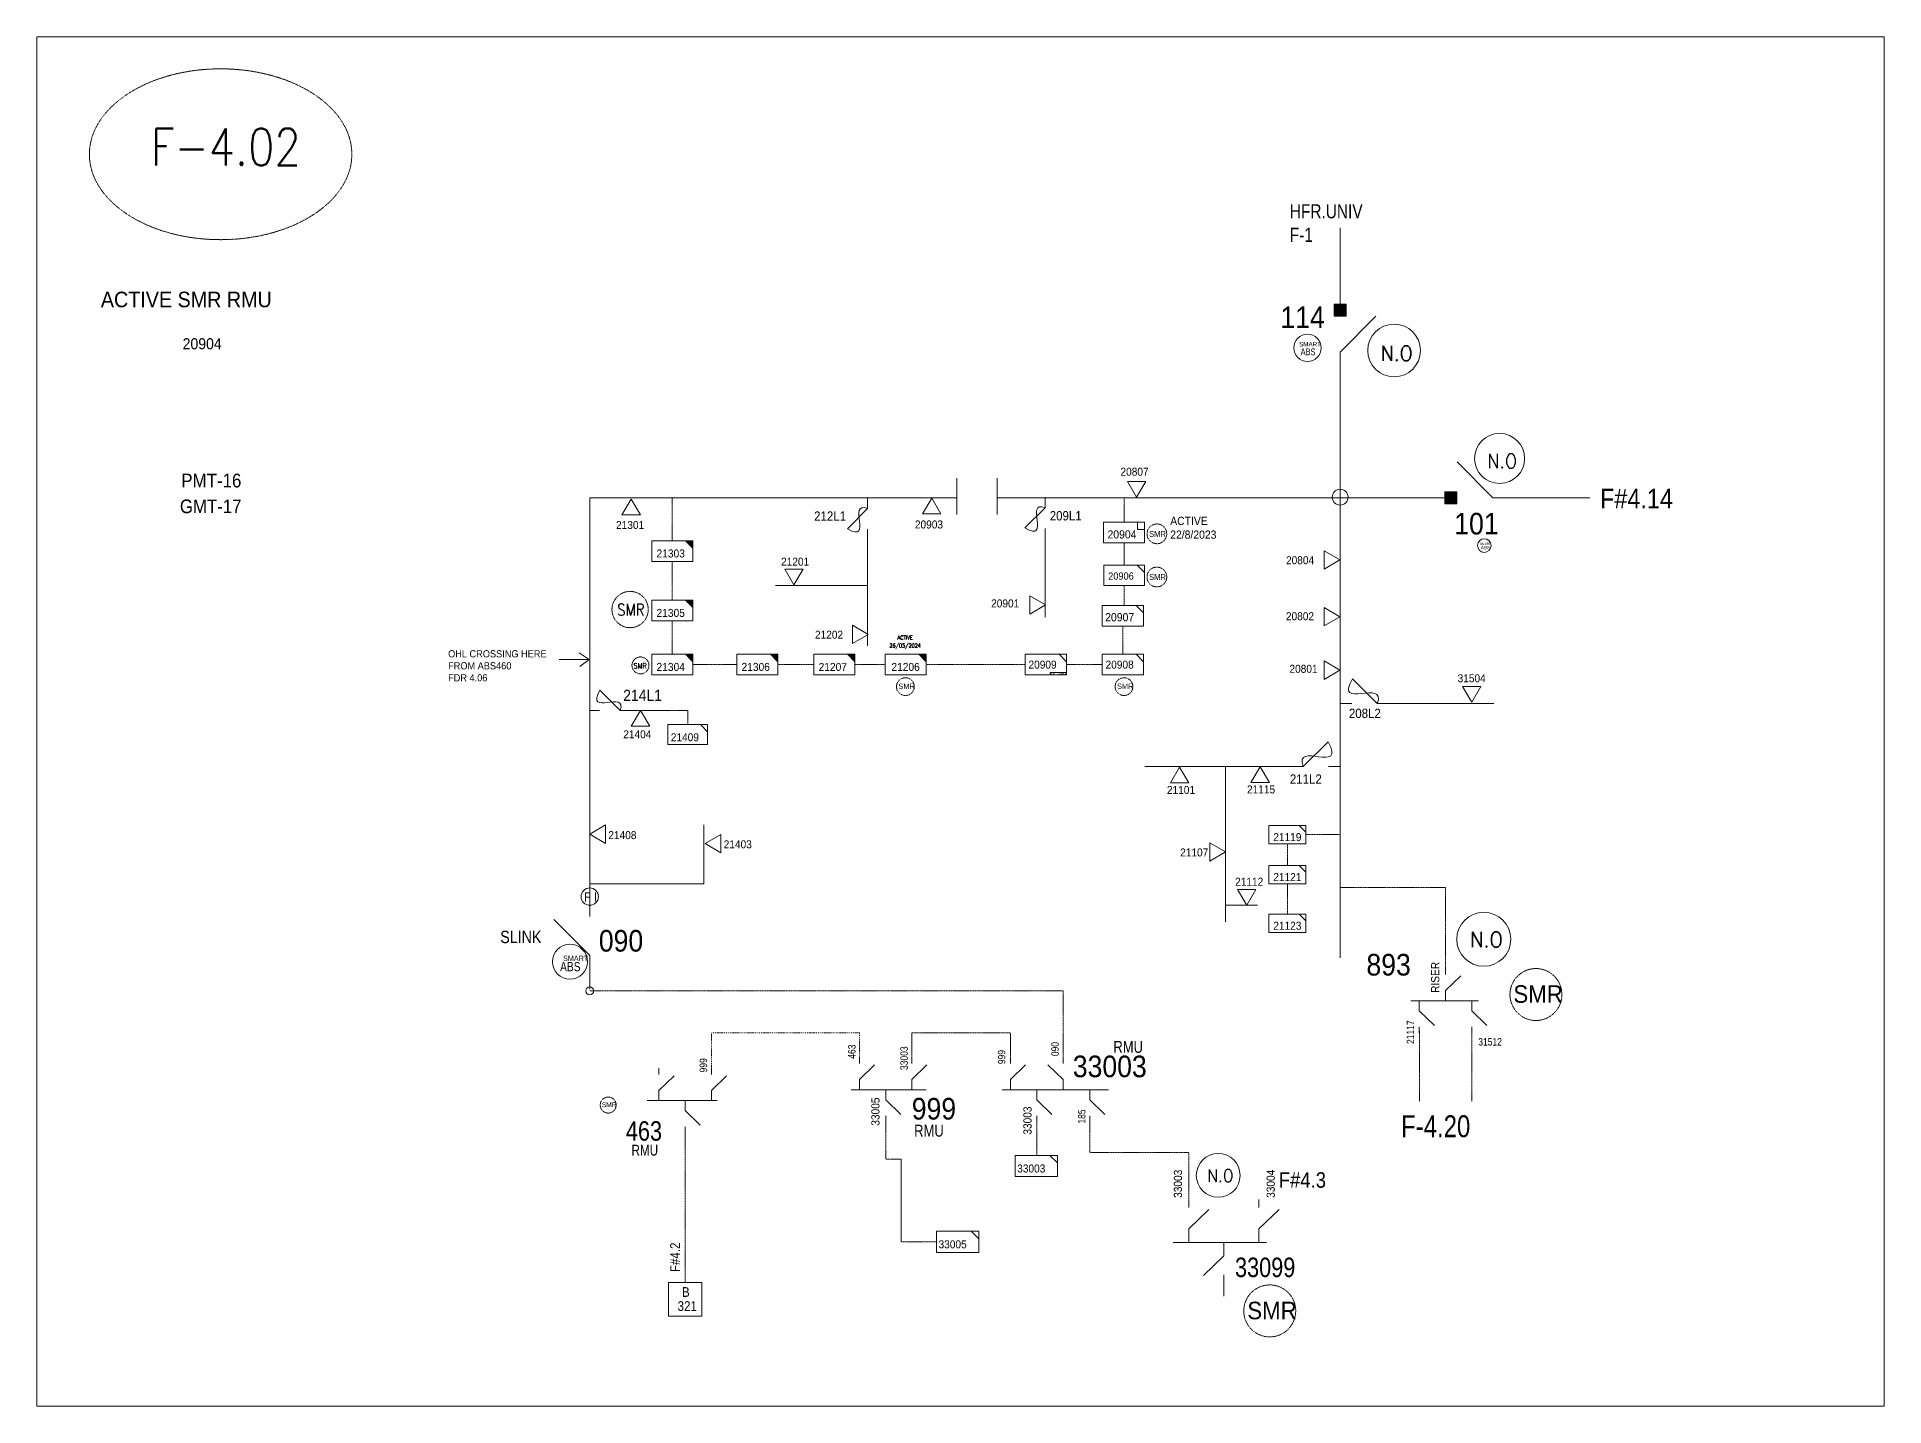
# Model space of a CAD drawing. Header units: metres. Extents: x 65984 to 144644, y -19036 to 23726.
# Drawn here: x 108227 to 109997, y 13433 to 14746 of the extents above; entities that cross this region are included whole.
import ezdxf
from ezdxf.enums import TextEntityAlignment as Align

# ---------------------------------------------------------------- set-up
doc = ezdxf.new("R2010")
doc.units = ezdxf.units.M
doc.header["$MEASUREMENT"] = 0
doc.linetypes.add('DGN Style 3', pattern=[0.013877, 0, -0.013877])
doc.linetypes.add('DGN Style 6', pattern=[1.9, 0.7, -0.4, 0, -0.4, 0, -0.4])
doc.layers.get('0').update_dxf_attribs({"color": 95, "lineweight": 40})
for name, color, linetype, lineweight in [('ABS', 7, 'Continuous', 40), ('ABS NUMBER', 112, 'Continuous', 30), ('CONTRACTOR NAME', 95, 'Continuous', 40), ('d_eos', 111, 'Continuous', 40), ('d_eos no', 121, 'Continuous', 40), ('d_fco', 5, 'Continuous', 40), ('d_fco text', 95, 'Continuous', 40), ('d_oh branch', 94, 'Continuous', 40), ('d_switch', 95, 'Continuous', 40), ('d_tf', 1, 'Continuous', 40), ('d_tf no', 6, 'Continuous', 40), ('d_ug cable', 95, 'Continuous', 40), ('d_unit sub', 7, 'Continuous', 40), ('EARTH FAULT INDICATOR', 95, 'Continuous', 40), ('FDR  4  02', 126, 'Continuous', 40), ('fedr no', 95, 'Continuous', 40), ('GRID STATION  04', 7, 'Continuous', 40), ('O H MAIN FEEDER', 4, 'Continuous', 100), ('SW N O', 114, 'Continuous', 30)]:
    doc.layers.add(name, color=color, linetype=linetype, lineweight=lineweight)
doc.styles.add('NASKHF', font='naskhf.shx', dxfattribs={"height": 8})
doc.styles.add('Style-Andalus', font='andlso.ttf')
doc.styles.add('Style-Arial', font='arial.ttf')
doc.styles.add('Style-ENGINEERING', font='ENGINEERING.shx')
doc.styles.add('Style-msdefault', font='msdefault.shx')
doc.styles.add('Style-STANDARD', font='STANDARD.shx')

# ---------------------------------------------------------------- blocks, each defined once
blk = doc.blocks.new('*U1252')
at = {"layer": 'd_eos', "color": 2, "linetype": 'Continuous', "lineweight": 13, "ltscale": 1.323664}
for p, q in [((-12.95, 12.1), (-12.95, 14.93)), ((-12.95, 4.66), (-5.94, 11.45)), ((11.34, 12.1), (11.34, 14.92)), ((11.34, 4.66), (18.34, 11.45)), ((14.01, 0.01), (-18.32, 0.01)), ((-12.95, 0.01), (-12.95, 4.66)), ((-0.8, 0.01), (-0.8, -4.64)), ((11.34, 0.01), (11.34, 4.66)), ((-0.8, -4.64), (6.2, -11.44)), ((-0.8, -12.09), (-0.8, -14.91))]:
    blk.add_line(p, q, dxfattribs=at)
blk = doc.blocks.new('TF_8')
at = {"color": 0, "linetype": 'ByBlock', "lineweight": -2}
blk.add_line((6.3, 4.95), (9.9, 1.35), dxfattribs=at)
blk.add_3dface([(-10.1, 4.95), (9.9, 4.95), (9.9, -5.05), (-10.1, -5.05)], dxfattribs=at)
blk = doc.blocks.new('*U1081')
at = {"layer": 'd_eos', "color": 2, "linetype": 'Continuous', "lineweight": 13, "ltscale": 1.957768}
for p, q in [((-4.65, 11.34), (-11.44, 18.34)), ((0, 14.01), (0, -18.32)), ((-12.09, 11.34), (-14.91, 11.34)), ((0, 11.34), (-4.65, 11.34)), ((-4.65, -12.95), (-11.44, -5.95)), ((0, -0.8), (4.65, -0.8)), ((4.65, -0.8), (11.45, -7.81)), ((12.1, -0.8), (14.92, -0.8)), ((-12.09, -12.95), (-14.92, -12.95)), ((0, -12.95), (-4.65, -12.95))]:
    blk.add_line(p, q, dxfattribs=at)
blk = doc.blocks.new('*U1253')
at = {"layer": 'ABS', "color": 2, "linetype": 'Continuous', "lineweight": 13, "ltscale": 0.511325}
for p, q in [((-8.32, 9.06), (-8.32, 16.62)), ((-8.32, 9.06), (8.3, -7.56)), ((-8.32, -16.6), (-8.32, -9.05))]:
    blk.add_line(p, q, dxfattribs=at)
blk = doc.blocks.new('FUSE01')
at = {"color": 0, "linetype": 'ByBlock', "lineweight": -2}
blk.add_line((0, -17.15), (0, -22.55), dxfattribs=at)
at = {"color": 0, "linetype": 'ByBlock', "lineweight": -2, "flags": 128}
blk.add_lwpolyline([(0, 0.05), (0, -5.75), (-11.2, -16.95)], dxfattribs=at)
at = {"color": 0, "linetype": 'ByBlock', "lineweight": -2}
blk.add_open_spline([(-11.2, -16.95), (3.4, -25.35), (-11.6, -1.35), (0, -5.75)], degree=3, dxfattribs=at)
blk = doc.blocks.new('*U1006')
at = {"layer": 'EARTH FAULT INDICATOR', "color": 2, "linetype": 'Continuous', "lineweight": 13}
blk.add_circle((0.02, 0.13), 4, dxfattribs=at)
at = {"layer": 'EARTH FAULT INDICATOR', "color": 2, "lineweight": 13, "style": 'Style-Andalus', "width": 0.9}
blk.add_text('F I', height=4.234, dxfattribs=at).set_placement((-2.61, 2.11), align=Align.TOP_LEFT)
blk = doc.blocks.new('exist.us-1000kva')
at = {"color": 0, "linetype": 'ByBlock', "lineweight": -2, "flags": 128}
blk.add_lwpolyline([(40, 12.9), (32.8, 20), (40, 20)], close=True, dxfattribs=at)
at = {"color": 0, "linetype": 'ByBlock', "lineweight": -2, "extrusion": (0, 0, -1)}
blk.add_solid([(-40, 12.9), (-32.8, 20), (-40, 20)], dxfattribs=at)
at = {"color": 0, "linetype": 'ByBlock', "lineweight": -2, "xscale": 2, "yscale": 2}
blk.add_blockref('TF_8', (20.2, 10.1), dxfattribs=at)
blk = doc.blocks.new('ABS2_1_1')
at = {"color": 0, "linetype": 'ByBlock', "lineweight": -2, "ltscale": 500}
for q in [(-29900, 43500), (0, 0)]:
    blk.add_line((0, 13600), q, dxfattribs=at)
at = {"color": 0, "linetype": 'ByBlock', "lineweight": -2, "ltscale": 500, "flags": 128}
for points in [[(5000, 43600), (-5000, 43600), (-5000, 53600), (5000, 53600)], [(3791, 49653), (3791, 49653), (3791, 49653)]]:
    blk.add_lwpolyline(points, close=True, dxfattribs=at)
at = {"color": 0, "linetype": 'ByBlock', "lineweight": -2, "ltscale": 500}
for points in [[(5000, 43600), (-5000, 43600), (5000, 53600), (-5000, 53600)], [(3791, 49653), (3791, 49653), (3791, 49653)]]:
    blk.add_solid(points, dxfattribs=at)
blk = doc.blocks.new('*U1066')
at = {"layer": 'd_fco', "color": 1, "linetype": 'Continuous', "lineweight": 13}
blk.add_line((-4.6, 4.21), (-10.13, 4.21), dxfattribs=at)
at = {"layer": 'd_fco', "color": 1, "linetype": 'Continuous', "lineweight": 13, "flags": 128}
blk.add_lwpolyline([(13.02, 4.21), (7.07, 4.21), (-4.4, -7.26)], dxfattribs=at)
at = {"layer": 'd_fco', "color": 1, "linetype": 'Continuous', "lineweight": 13}
blk.add_open_spline([(-4.4, -7.26), (-13, 7.69), (11.58, -7.67), (7.07, 4.21)], degree=3, dxfattribs=at)
blk = doc.blocks.new('*U1012')
at = {"layer": 'd_fco', "color": 7, "linetype": 'Continuous', "lineweight": 13}
blk.add_line((-4.6, 4.21), (-10.13, 4.21), dxfattribs=at)
at = {"layer": 'd_fco', "color": 7, "linetype": 'Continuous', "lineweight": 13, "flags": 128}
blk.add_lwpolyline([(13.02, 4.21), (7.07, 4.21), (-4.4, -7.26)], dxfattribs=at)
at = {"layer": 'd_fco', "color": 7, "linetype": 'Continuous', "lineweight": 13}
blk.add_open_spline([(-4.4, -7.26), (-13, 7.69), (11.58, -7.67), (7.07, 4.21)], degree=3, dxfattribs=at)
blk = doc.blocks.new('TRA1_1164')
at = {"layer": 'd_tf', "color": 1, "linetype": 'Continuous', "lineweight": 13, "ltscale": 0.000884934, "flags": 128}
blk.add_lwpolyline([(10, -16.9), (0, 0.1), (-10, -16.9)], close=True, dxfattribs=at)
blk = doc.blocks.new('TRA1_1163')
at = {"layer": 'd_tf', "color": 1, "linetype": 'Continuous', "lineweight": 13, "ltscale": 0.000884934, "xscale": 1.000046566088346, "yscale": 1.000046566088346, "zscale": 1.000046566088346, "rotation": 180.0000042736749}
blk.add_blockref('TRA1_1164', (0, 0), dxfattribs=at)
blk = doc.blocks.new('TRA1_1166')
at = {"layer": 'd_tf', "color": 1, "linetype": 'Continuous', "lineweight": 13, "ltscale": 0.000884934, "flags": 128}
blk.add_lwpolyline([(10, -17), (0, 0), (-10, -17)], close=True, dxfattribs=at)
blk = doc.blocks.new('TRA1_1165')
at = {"layer": 'd_tf', "color": 1, "linetype": 'Continuous', "lineweight": 13, "ltscale": 0.000884934, "xscale": 1.000046566088346, "yscale": 1.000046566088346, "zscale": 1.000046566088346, "rotation": 180.0000042736749}
blk.add_blockref('TRA1_1166', (0, 0), dxfattribs=at)
blk = doc.blocks.new('TRA1_1168')
at = {"layer": 'd_tf', "color": 1, "linetype": 'Continuous', "lineweight": 13, "ltscale": 0.000884934, "flags": 128}
blk.add_lwpolyline([(10.1, -17), (0.1, 0), (-9.9, -17)], close=True, dxfattribs=at)
blk = doc.blocks.new('TRA1_1167')
at = {"layer": 'd_tf', "color": 1, "linetype": 'Continuous', "lineweight": 13, "ltscale": 0.000884934, "xscale": 1.000046566088346, "yscale": 1.000046566088346, "zscale": 1.000046566088346, "rotation": 180.0000042736749}
blk.add_blockref('TRA1_1168', (0, 0), dxfattribs=at)
blk = doc.blocks.new('TRA1_1170')
at = {"layer": 'd_tf', "color": 1, "linetype": 'Continuous', "lineweight": 13, "ltscale": 0.000884934, "flags": 128}
blk.add_lwpolyline([(10, -17.1), (0, -0.1), (-10, -17.1)], close=True, dxfattribs=at)
blk = doc.blocks.new('TRA1_1169')
at = {"layer": 'd_tf', "color": 1, "linetype": 'Continuous', "lineweight": 13, "ltscale": 0.000884934, "xscale": 1.000046566207833, "yscale": 1.000046566207833, "zscale": 1.000046566207833, "rotation": 180}
blk.add_blockref('TRA1_1170', (0, 0), dxfattribs=at)
blk = doc.blocks.new('*U3018')
at = {"layer": 'd_unit sub', "color": 1, "linetype": 'Continuous', "lineweight": 13, "flags": 128}
blk.add_lwpolyline([(5.46, 4.25), (8.53, 4.25), (8.53, 1.18)], close=True, dxfattribs=at)
at = {"layer": 'd_unit sub', "color": 1, "linetype": 'Continuous', "lineweight": 13, "xscale": 0.8535245333131426, "yscale": 0.8535245333131426, "zscale": 0.4267622666565713}
blk.add_blockref('TF_8', (0.08, 0.03), dxfattribs=at)
blk = doc.blocks.new('TRA1_1172')
at = {"layer": 'd_tf', "color": 1, "linetype": 'Continuous', "lineweight": 13, "ltscale": 0.000884934, "extrusion": (0, 0, -1), "flags": 128}
blk.add_lwpolyline([(-10, -17), (0, 0), (10, -17)], close=True, dxfattribs=at)
blk = doc.blocks.new('TRA1_1171')
at = {"layer": 'd_tf', "color": 1, "linetype": 'Continuous', "lineweight": 13, "ltscale": 0.000884934, "xscale": 1.000046566088346, "yscale": 1.000046566088346, "zscale": 1.000046566088346, "rotation": 180.0000042736749}
blk.add_blockref('TRA1_1172', (0, 0), dxfattribs=at)
blk = doc.blocks.new('*U1266')
at = {"layer": 'SW N O', "color": 3, "lineweight": 13}
blk.add_circle((0, 0), 16.8, dxfattribs=at)
at = {"layer": 'SW N O', "color": 3, "lineweight": 13, "style": 'Style-STANDARD'}
blk.add_text('N.O', height=9.6, dxfattribs=at).set_placement((1.7, -0.2), align=Align.MIDDLE_CENTER)
blk = doc.blocks.new('TF3')
at = {"color": 0, "linetype": 'ByBlock', "lineweight": -2}
for p, q in [((11.3, 9), (18.3, 9)), ((18.3, 9), (18.3, 2))]:
    blk.add_line(p, q, dxfattribs=at)
at = {"color": 0, "linetype": 'ByBlock', "lineweight": -2, "flags": 128}
blk.add_lwpolyline([(18.3, 2), (11.3, 2), (11.3, 9)], dxfattribs=at)
at = {"color": 0, "linetype": 'ByBlock', "lineweight": -2}
blk.add_3dface([(-21.7, 9), (18.3, 9), (18.3, -11), (-21.7, -11)], dxfattribs=at)
blk = doc.blocks.new('*U3735')
at = {"layer": 'd_unit sub', "color": 1, "linetype": 'Continuous', "lineweight": 13, "flags": 128}
blk.add_lwpolyline([(20, 10), (12.8, 10), (20, 2.8)], close=True, dxfattribs=at)
at = {"layer": 'd_unit sub', "color": 1, "linetype": 'Continuous', "lineweight": 13, "xscale": 2, "yscale": 2, "zscale": 0.8043269248781276}
blk.add_blockref('TF_8', (0.2, 0.1), dxfattribs=at)
blk = doc.blocks.new('*U3736')
at = {"layer": 'd_unit sub', "color": 2, "linetype": 'Continuous', "lineweight": 13, "flags": 128}
blk.add_lwpolyline([(20, 10), (12.8, 10), (20, 2.8)], close=True, dxfattribs=at)
at = {"layer": 'd_unit sub', "color": 2, "linetype": 'Continuous', "lineweight": 13, "xscale": 2, "yscale": 2, "zscale": 0.8150435283208314}
blk.add_blockref('TF_8', (0.2, 0.1), dxfattribs=at)
blk = doc.blocks.new('*U3737')
at = {"layer": 'd_unit sub', "color": 2, "linetype": 'Continuous', "lineweight": 13, "flags": 128}
blk.add_lwpolyline([(20, 10), (12.8, 10), (20, 2.8)], close=True, dxfattribs=at)
at = {"layer": 'd_unit sub', "color": 2, "linetype": 'Continuous', "lineweight": 13, "xscale": 2, "yscale": 2, "zscale": 0.8043269248781276}
blk.add_blockref('TF_8', (0.2, 0.1), dxfattribs=at)
blk = doc.blocks.new('*U3382')
at = {"layer": 'SW N O', "color": 3, "lineweight": 13}
blk.add_circle((0, 0), 16.8, dxfattribs=at)
at = {"layer": 'SW N O', "color": 3, "lineweight": 13, "insert": (1.7, -1.8), "char_height": 9.6, "attachment_point": 5, "line_spacing_factor": 0.6, "style": 'Style-STANDARD'}
blk.add_mtext('N.O', dxfattribs=at)

msp = doc.modelspace()

# ---------------------------------------------------------------- linework, layer by layer
at = {"layer": 'CONTRACTOR NAME', "color": 140, "lineweight": 13, "ltscale": 0.498271, "flags": 128}
for points in [[(109209.1, 14134.4), (109197.9, 14134.4), (109197.9, 14136.5), (109209.1, 14136.5)], [(109213.3, 14134.4), (109209.1, 14134.4), (109209.1, 14136.5), (109213.3, 14136.5)]]:
    msp.add_lwpolyline(points, close=True, dxfattribs=at)
at = {"layer": 'd_eos', "color": 2, "linetype": 'Continuous', "lineweight": 13, "ltscale": 1.072168}
msp.add_line((108756.1, 14148.9), (108746.3, 14155.3), dxfattribs=at)
at = {"layer": 'd_eos', "color": 2, "linetype": 'Continuous', "lineweight": 13, "ltscale": 1.191298}
msp.add_line((108756.1, 14148.9), (108727.2, 14148.9), dxfattribs=at)
at = {"layer": 'd_eos', "color": 2, "linetype": 'Continuous', "lineweight": 13, "ltscale": 0.964951}
msp.add_line((108756.1, 14148.9), (108747.1, 14142.4), dxfattribs=at)
at = {"layer": 'd_eos', "color": 2, "linetype": 'Continuous', "lineweight": 13, "ltscale": 1.323664}
for p, q in [((109577, 13846.8), (109577, 13852.7)), ((109577, 13831.4), (109591.6, 13845.5)), ((109577, 13821.8), (109577, 13831.4)), ((109608.6, 13821.8), (109543.8, 13821.8)), ((109551.9, 13821.8), (109551.9, 13812.1)), ((109602.2, 13821.8), (109602.2, 13812.1)), ((109551.9, 13812.1), (109566.4, 13798)), ((109551.9, 13796.7), (109551.9, 13790.8)), ((109602.2, 13812.1), (109616.7, 13798)), ((109602.2, 13796.7), (109602.2, 13790.8))]:
    msp.add_line(p, q, dxfattribs=at)
at = {"layer": 'd_eos', "color": 7, "linetype": 'Continuous', "lineweight": 13, "ltscale": 1.323664}
for p, q in [((109015.2, 13761.5), (109015.2, 13767.4)), ((109015.2, 13746.1), (109029.7, 13760.2)), ((109065.3, 13761.5), (109065.3, 13767.4)), ((109065.3, 13746.1), (109079.8, 13760.2)), ((109160, 13761.5), (109160, 13767.4)), ((109160, 13746.1), (109174.5, 13760.2)), ((109210.4, 13746.1), (109195.9, 13760.2)), ((109210.4, 13761.5), (109210.4, 13767.4)), ((109015.2, 13736.4), (109015.2, 13746.1)), ((109065.3, 13736.4), (109065.3, 13746.1)), ((109160, 13736.4), (109160, 13746.1)), ((109210.4, 13736.4), (109210.4, 13746.1)), ((109079, 13736.4), (109007.1, 13736.4)), ((109040.4, 13736.4), (109040.4, 13726.8)), ((109040.4, 13726.8), (109054.9, 13712.7)), ((109253.9, 13736.4), (109152, 13736.4)), ((109185.2, 13736.4), (109185.2, 13726.8)), ((109185.2, 13726.8), (109199.7, 13712.7)), ((109236, 13736.4), (109236, 13726.8)), ((109236, 13726.8), (109250.5, 13712.7)), ((109040.4, 13711.4), (109040.4, 13705.5)), ((109185.2, 13711.4), (109185.2, 13705.5)), ((109236, 13711.3), (109236, 13705.5))]:
    msp.add_line(p, q, dxfattribs=at)
at = {"layer": 'd_eos', "color": 2, "linetype": 'Continuous', "lineweight": 13, "ltscale": 1.61799}
msp.add_line((109364.5, 13538.5), (109364.5, 13558.8), dxfattribs=at)
at = {"layer": 'd_oh branch', "color": 1, "linetype": 'Continuous', "lineweight": 13}
for p, q in [((109108.5, 14323), (109108.5, 14288.1)), ((109147.3, 14323), (109147.3, 14288.1)), ((109023, 14264.6), (109023, 14162.2)), ((109193.2, 14265.8), (109193.2, 14189.6)), ((109022.9, 14220), (108934.6, 14220)), ((108791.3, 14100), (108833.3, 14100)), ((109523.9, 14106.7), (109623.2, 14106.7)), ((109429.1, 14046.3), (109288.7, 14046.3)), ((109366.1, 13932.4), (109366.1, 14046.3)), ((108866, 13933.8), (108866, 13990.4)), ((108756.6, 13933.8), (108866, 13933.8)), ((109366.1, 13932.4), (109366.1, 13897.4)), ((109366.1, 13913.4), (109396.8, 13913.4)), ((109055.1, 13669.8), (109055.1, 13590.6))]:
    msp.add_line(p, q, dxfattribs=at)
at = {"layer": 'd_ug cable', "color": 240, "linetype": 'DGN Style 3', "lineweight": 13}
msp.add_line((109268.9, 14280.7), (109268.9, 14304.1), dxfattribs=at)
at = {"layer": 'd_ug cable', "color": 1, "linetype": 'DGN Style 3', "lineweight": 13}
for p, q in [((109268.9, 14261), (109268.9, 14239.4)), ((109268.9, 14200.8), (109268.9, 14219.8)), ((109267.8, 14154), (109267.8, 14181)), ((108855.4, 14144.1), (108897.5, 14144.1)), ((108936.8, 14144.1), (108971.4, 14144.1)), ((109010.7, 14144.1), (109039.7, 14144.1)), ((109079, 14144.1), (109174.2, 14144.1)), ((109213.6, 14144.1), (109248, 14144.1)), ((109425.4, 13951.5), (109425.4, 13972.2)), ((109476, 13981), (109443.1, 13981)), ((109425.4, 13904.8), (109425.4, 13933.8)), ((109185.2, 13706), (109185.2, 13673.4)), ((109089.1, 13590.6), (109055.1, 13590.6))]:
    msp.add_line(p, q, dxfattribs=at)
at = {"layer": 'd_ug cable', "color": 5, "linetype": 'DGN Style 3', "lineweight": 13}
for p, q in [((109552.1, 13725.1), (109552.1, 13792.7)), ((109602.1, 13725.1), (109602.1, 13792.7))]:
    msp.add_line(p, q, dxfattribs=at)
at = {"layer": 'd_ug cable', "color": 1, "linetype": 'DGN Style 3', "lineweight": 13, "flags": 128}
for points in [[(108835.7, 14304.1), (108835.7, 14262.8)], [(108835.7, 14243.1), (108835.7, 14205.8)], [(108835.7, 14186.1), (108835.7, 14153.9)], [(108833.3, 14100), (108850.5, 14100), (108850.5, 14086.5)], [(109577, 13852.7), (109577, 13930.2), (109476, 13930.2)], [(109210.4, 13767.4), (109210.4, 13831.2), (108756.6, 13831.2)], [(109065.3, 13767.4), (109065.3, 13790.8), (109160, 13790.8), (109160, 13767.4)], [(108848.1, 13551.5), (108848.1, 13627.1), (108848.1, 13627.1), (108848.1, 13695)], [(109040.4, 13705.5), (109040.4, 13669.8), (109055.1, 13669.8)], [(109330.9, 13631.3), (109330.9, 13676.3), (109236, 13676.3), (109236, 13705.5)]]:
    msp.add_lwpolyline(points, dxfattribs=at)
at = {"layer": 'd_ug cable', "color": 1, "linetype": 'DGN Style 6', "lineweight": 13, "flags": 128}
msp.add_lwpolyline([(108873.3, 13756.9), (108873.3, 13791.1), (108927, 13791.1), (108927, 13791.1), (109015.2, 13791.1), (109015.2, 13767.4)], dxfattribs=at)
at = {"layer": 'd_ug cable', "color": 2, "linetype": 'Continuous', "lineweight": 13}
for centre, radius in [((109444.7, 14447.9), 13.1), ((109614.2, 14258.2), 6.54), ((108737.6, 13859.1), 16.8)]:
    msp.add_circle(centre, radius, dxfattribs=at)
at = {"layer": 'd_ug cable', "color": 2, "linetype": 'DGN Style 3', "lineweight": 13}
for centre, radius in [((109300.3, 14269.5), 9.47), ((109300.3, 14228.1), 9.47), ((108795.3, 14196.9), 17.4), ((108805.2, 14143.3), 8.14), ((109059.2, 14123), 8.52), ((109268.8, 14123), 8.52), ((109663.7, 13827.7), 24.9), ((108774.3, 13721.7), 7.67), ((109408.5, 13524.3), 24.9)]:
    msp.add_circle(centre, radius, dxfattribs=at)
at = {"layer": 'FDR  4  02', "color": 1, "linetype": 'Continuous', "lineweight": 13}
msp.add_line((108756.6, 14009.7), (108756.6, 14304.1), dxfattribs=at)
at = {"layer": 'fedr no', "color": 82, "linetype": 'DGN Style 3', "lineweight": 13, "true_color": 0x1dc70e}
msp.add_ellipse((108402.7, 14633.5), major_axis=(125.8, 0), ratio=0.651175, dxfattribs=at)
at = {"layer": 'GRID STATION  04', "color": 1, "linetype": 'Continuous', "lineweight": 13, "ltscale": 1.094807, "flags": 128}
msp.add_lwpolyline([(108832, 13551.5), (108832, 13519.4), (108864.1, 13519.4), (108864.1, 13551.5)], close=True, dxfattribs=at)
at = {"layer": 'O H MAIN FEEDER', "color": 1, "lineweight": 13, "ltscale": 1.033215}
for p, q in [((109475.9, 14488.7), (109475.9, 14563)), ((109475.9, 14501.4), (109475.9, 14502.2)), ((109476, 13863), (109476, 14428.1)), ((108756.6, 13918.3), (108756.6, 14304.1)), ((109476, 13907.8), (109476, 14071.9)), ((108756.6, 13832.7), (108756.6, 13852.4))]:
    msp.add_line(p, q, dxfattribs=at)
at = {"layer": 'O H MAIN FEEDER', "color": 140, "lineweight": 13, "ltscale": 0.861012, "flags": 128}
msp.add_lwpolyline([(109997.4, 14746), (108226.6, 14746), (108226.6, 13433), (109997.4, 13433)], close=True, dxfattribs=at)
at = {"layer": 'O H MAIN FEEDER', "color": 1, "lineweight": 13, "ltscale": 1.033215, "flags": 128}
for points in [[(109108.5, 14304.1), (108756.6, 14304.1)], [(109576.5, 14304.1), (109147.3, 14304.1)]]:
    msp.add_lwpolyline(points, dxfattribs=at)
at = {"layer": 'O H MAIN FEEDER', "color": 251, "lineweight": 13, "ltscale": 1.033215, "flags": 128}
msp.add_lwpolyline([(109715.4, 14304.1), (109629.3, 14304.1)], dxfattribs=at)
at = {"layer": 'O H MAIN FEEDER', "color": 1, "lineweight": 13, "ltscale": 0.884934}
msp.add_circle((109476, 14304.6), 7.58, dxfattribs=at)
at = {"layer": 'O H MAIN FEEDER', "color": 1, "lineweight": 13, "ltscale": 1.033215}
msp.add_circle((108756.6, 13831.2), 3.74, dxfattribs=at)

# ---------------------------------------------------------------- block references
at = {"layer": 'ABS', "color": 2, "linetype": 'Continuous', "lineweight": 13, "ltscale": 1.719994, "xscale": 0.001152397377077414, "yscale": -0.001152397377077415, "zscale": 0.0007631543229249617}
for p, rotation in [((109475.9, 14428.1), 180.0000000000002), ((109638.2, 14304.1), 270.0000000000002)]:
    msp.add_blockref('ABS2_1_1', p, dxfattribs=dict(at, rotation=rotation))
at = {"layer": 'ABS', "color": 2, "linetype": 'Continuous', "lineweight": 13, "ltscale": 0.511325, "xscale": 2.0736, "yscale": 2.0736, "zscale": 2.0736, "rotation": 180}
msp.add_blockref('*U1253', (108739.4, 13883.9), dxfattribs=at)
at = {"layer": 'd_eos', "color": 2, "linetype": 'Continuous', "lineweight": 13, "ltscale": 1.323664, "xscale": 2.0736, "yscale": 2.0736, "zscale": 2.0736}
msp.add_blockref('*U1252', (108849.7, 13726), dxfattribs=at)
at = {"layer": 'd_eos', "color": 2, "linetype": 'Continuous', "lineweight": 13, "ltscale": 1.61799, "xscale": 2.765218694086276, "yscale": 2.765218694086276, "zscale": 2.765218694086276, "rotation": 270}
msp.add_blockref('*U1081', (109366.7, 13590), dxfattribs=at)
at = {"layer": 'd_fco', "color": 1, "linetype": 'Continuous', "lineweight": 13, "xscale": 1.734471102832569, "yscale": 1.734471102832569, "zscale": 0.8672355514162846}
for p in [(109023, 14303.7), (109193.2, 14304.5)]:
    msp.add_blockref('FUSE01', p, dxfattribs=at)
at = {"layer": 'd_fco', "color": 1, "linetype": 'Continuous', "lineweight": 13, "extrusion": (0, 0, -1), "xscale": 2.0736, "yscale": 2.0736, "zscale": 2.0736, "rotation": 180.0000000006}
msp.add_blockref('*U1066', (-109496.9, 14115.5), dxfattribs=at)
at = {"layer": 'd_fco', "color": 1, "linetype": 'Continuous', "lineweight": 13, "xscale": 1.734471102832569, "yscale": 1.734471102832569, "zscale": 0.8672355514162846, "rotation": 270}
msp.add_blockref('FUSE01', (108795.7, 14100), dxfattribs=at)
at = {"layer": 'd_fco', "color": 7, "linetype": 'Continuous', "lineweight": 13, "xscale": 2.0736, "yscale": 2.0736, "zscale": 2.0736, "rotation": 180.0000000006}
msp.add_blockref('*U1012', (109455.3, 14055), dxfattribs=at)
at = {"layer": 'd_tf', "color": 1, "linetype": 'Continuous', "lineweight": 13, "ltscale": 0.000884934}
for name, p, xscale, yscale, zscale, rotation in [('TRA1_1167', (109281, 14304.5), 0.8849353715141324, 0.8849353715141324, 0.8849353715141324, 359.9082192556203), ('TRA1_1163', (108796.3, 14302.7), 0.8849353715141324, 0.8849353715141324, 0.8849353715141324, 179.9082192556203), ('TRA1_1165', (109475.6, 14244.4), 0.8849353715141324, 0.8849353715141324, 0.8849353715141324, 89.90821925562032), ('TRA1_1167', (108952.4, 14220.5), 0.8849353715141324, 0.8849353715141324, 0.8849353715141324, 359.9082192556203), ('TRA1_1169', (109193.7, 14201.3), 0.8849342361390662, 0.8849342361390662, 0.8849342361390662, 89.99999999999999), ('TRA1_1165', (109475.7, 14190), 0.8849353715141324, 0.8849353715141324, 0.8849353715141324, 89.90821925562032), ('TRA1_1165', (109023.5, 14173.1), 0.8849353715141324, 0.8849353715141324, 0.8849353715141324, 89.90821925562032), ('TRA1_1165', (109475.8, 14138.7), 0.8849353715141324, 0.8849353715141324, 0.8849353715141324, 89.90821925562032), ('TRA1_1165', (109602.1, 14108), 0.8849353715141324, 0.8849353715141324, 0.8849353715141324, 359.9082192556203), ('TRA1_1163', (108805.3, 14100), 0.8849353715141324, 0.8849353715141324, 0.8849353715141324, 179.9082192556203), ('TRA1_1165', (109322.1, 14045.8), 0.8849353715141324, 0.8849353715141324, 0.8849353715141324, 179.9082192556203), ('TRA1_1165', (109399.3, 14046.1), 0.8849353715141324, 0.8849353715141324, 0.8849353715141324, 179.9082192556203), ('TRA1_1165', (108756.6, 13981.5), 0.8849353715141324, 0.8849353715141324, 0.8849353715141324, 269.9082192556203), ('TRA1_1165', (108867.1, 13972.4), 0.8849353715141324, 0.8849353715141324, 0.8849353715141324, 269.9082192556203), ('TRA1_1165', (109386.4, 13913.4), 0.8849353715141324, 0.8849353715141324, 0.8849353715141324, 359.9082192556203)]:
    msp.add_blockref(name, p, dxfattribs=dict(at, xscale=xscale, yscale=yscale, zscale=zscale, rotation=rotation))
at = {"layer": 'd_tf', "color": 1, "linetype": 'Continuous', "lineweight": 13, "ltscale": 0.000884934, "extrusion": (0, 0, -1)}
for name, p, xscale, yscale, zscale, rotation in [('TRA1_1167', (-109084.5, 14303.6), 0.8849353715141324, 0.8849353715141324, 0.8849353715141324, 179.9082192556203), ('TRA1_1171', (-109366.2, 13964.5), 0.8849353715141323, 0.8849353715141323, 0.8849353715141323, 269.8478740107381)]:
    msp.add_blockref(name, p, dxfattribs=dict(at, xscale=xscale, yscale=yscale, zscale=zscale, rotation=rotation))
at = {"layer": 'd_unit sub', "color": 2, "linetype": 'Continuous', "lineweight": 13, "rotation": 359.9999999999999}
for name, p, xscale, yscale, zscale in [('TF3', (109270.6, 14271.8), 0.9828691331533072, 0.9828691331533072, 0.2427551596576682), ('exist.us-1000kva', (108816, 14186.1), 0.9835741568743878, 0.9835741568743878, 0.8849342361390662), ('exist.us-1000kva', (108816, 14134.3), 0.9835741568743878, 0.9835741568743878, 0.8849342361390662), ('exist.us-1000kva', (109039.7, 14134.3), 0.9835741568743878, 0.9835741568743878, 0.8849342361390662)]:
    msp.add_blockref(name, p, dxfattribs=dict(at, xscale=xscale, yscale=yscale, zscale=zscale))
at = {"layer": 'd_unit sub', "color": 1, "linetype": 'Continuous', "lineweight": 13, "xscale": 0.9835741568743878, "yscale": 0.9835741568743878, "zscale": 0.8849342361390662, "rotation": 359.9999999999999}
for p in [(108816, 14243.1), (108897.5, 14134.3), (108971.4, 14134.3)]:
    msp.add_blockref('exist.us-1000kva', p, dxfattribs=at)
at = {"layer": 'd_unit sub', "color": 2, "linetype": 'Continuous', "lineweight": 13}
for name, p, xscale, yscale, zscale in [('*U3736', (109268.9, 14229.6), 0.9771758008630566, 0.9771758008630566, 0.9771758008630566), ('*U3737', (109267.8, 14144.1), 0.9901953893260967, 0.9901953893260967, 0.9901953893260967)]:
    msp.add_blockref(name, p, dxfattribs=dict(at, xscale=xscale, yscale=yscale, zscale=zscale))
at = {"layer": 'd_unit sub', "color": 1, "linetype": 'Continuous', "lineweight": 13}
for name, p, xscale, yscale, zscale in [('*U3735', (109267.8, 14190.9), 0.9901953893260967, 0.9901953893260967, 0.9901953893260967), ('*U3735', (109193.8, 14144.1), 0.9901953893260967, 0.9901953893260967, 0.9901953893260967), ('TF_8', (108850.6, 14077.1), 1.911251379523282, 1.911251379523282, 0.8849342361390662), ('*U3018', (109425.4, 13981), 2.0736, 2.0736, 2.0736), ('*U3018', (109425.4, 13942.7), 2.0736, 2.0736, 2.0736), ('*U3018', (109425.4, 13896), 2.0736, 2.0736, 2.0736), ('TF_8', (109185, 13663.4), 2.029018680070491, 2.029018680070491, 0.8849342361390662), ('TF_8', (109109.6, 13590.7), 2.029018680070491, 2.029018680070491, 0.8849342361390662)]:
    msp.add_blockref(name, p, dxfattribs=dict(at, xscale=xscale, yscale=yscale, zscale=zscale))
at = {"layer": 'EARTH FAULT INDICATOR', "color": 2, "linetype": 'Continuous', "lineweight": 13, "xscale": 2.0736, "yscale": 2.0736, "zscale": 2.0736}
msp.add_blockref('*U1006', (108756.6, 13921.3), dxfattribs=at)
at = {"layer": 'SW N O', "color": 3, "lineweight": 13}
for name, p, xscale, yscale, zscale in [('*U3382', (109527.7, 14445.3), 1.504111843660348, 1.504111843660348, 1.504111843660348), ('*U3382', (109628.9, 14341.8), 1.426428400448204, 1.426428400448204, 1.426428400448204), ('*U1266', (109613.7, 13880.7), 1.542556365323455, 1.542556365323455, 1.542556365323455), ('*U1266', (109359.1, 13654.2), 1.249470655911998, 1.249470655911998, 1.249470655911998)]:
    msp.add_blockref(name, p, dxfattribs=dict(at, xscale=xscale, yscale=yscale, zscale=zscale))

# ---------------------------------------------------------------- texts
at = {"layer": 'ABS NUMBER', "color": 2, "lineweight": 13, "style": 'Style-Arial', "width": 0.88}
for s, p in [('114', (109418.7, 14487.5)), ('101', (109585.4, 14289.6)), ('090', (108765.3, 13889.6))]:
    msp.add_text(s, height=20.74, dxfattribs=at).set_placement(p, align=Align.TOP_LEFT)
at = {"layer": 'CONTRACTOR NAME', "color": 140, "lineweight": 13, "style": 'Style-msdefault', "width": 0.945946}
for s, height, p in [('2016.12.25', 1.42, (109198.4, 14136.1)), ('BDC', 1.19, (109209.8, 14136.1))]:
    msp.add_text(s, height=height, dxfattribs=at).set_placement(p, align=Align.TOP_LEFT)
at = {"layer": 'd_eos no', "color": 7, "linetype": 'Continuous', "lineweight": 13, "style": 'Style-Arial', "width": 0.88}
msp.add_text('PMT-16', height=13.18, dxfattribs=at).set_placement((108365, 14327.2), align=Align.TOP_LEFT)
at = {"layer": 'd_eos no', "color": 2, "linetype": 'Continuous', "lineweight": 13}
for s, height, style, width, p in [('893', 20.74, 'Style-Arial', 0.88, (109501.2, 13845.9)), ('F-4.20', 20.99, 'Style-msdefault', 0.818182, (109534.4, 13690.9))]:
    msp.add_text(s, height=height, dxfattribs=dict(at, style=style, width=width)).set_placement(p)
at = {"layer": 'd_eos no', "color": 7, "linetype": 'Continuous', "lineweight": 13}
for s, height, style, width, p in [('RMU', 11.4, 'Style-msdefault', 0.818182, (109258.6, 13771.8)), ('33003', 20.74, 'Style-Arial', 0.88, (109219.7, 13748.4)), ('999', 20.74, 'Style-Arial', 0.88, (109065.3, 13707.8)), ('RMU', 11.4, 'Style-msdefault', 0.818182, (109067.6, 13691.4))]:
    msp.add_text(s, height=height, dxfattribs=dict(at, style=style, width=width)).set_placement(p)
at = {"layer": 'd_eos no', "color": 2, "linetype": 'Continuous', "lineweight": 13, "style": 'Style-msdefault', "width": 0.833333}
for s, p in [('463', (108791.2, 13706.2)), ('33099', (109375.2, 13575.4))]:
    msp.add_text(s, height=18.66, dxfattribs=at).set_placement(p, align=Align.TOP_LEFT)
at = {"layer": 'd_eos no', "color": 2, "linetype": 'Continuous', "lineweight": 13, "ltscale": 0.9, "style": 'Style-msdefault', "width": 0.818182}
msp.add_text('RMU', height=10.26, dxfattribs=at).set_placement((108796.6, 13673.3))
at = {"layer": 'd_eos no', "color": 2, "linetype": 'Continuous', "lineweight": 13, "insert": (109427.7, 14549.5), "char_height": 13.52, "attachment_point": 7, "style": 'NASKHF'}
msp.add_mtext('\\Fmsdefault;\\H1x;\\W0.818182;HFR.UNIV\\PF-1', dxfattribs=at)
at = {"layer": 'd_eos no', "color": 7, "linetype": 'Continuous', "lineweight": 13, "insert": (108363.7, 14302.4), "char_height": 13.088, "attachment_point": 1, "style": 'NASKHF'}
msp.add_mtext('\\fArial|b0|i0|c178178|p39;\\H1x;\\W0.88;GMT-17\\P', dxfattribs=at)
at = {"layer": 'd_fco text', "color": 1, "linetype": 'Continuous', "lineweight": 13, "style": 'Style-msdefault', "width": 0.916667}
for s, height, p in [('212L1', 8.97, (108971.7, 14291)), ('209L1', 8.97, (109197.6, 14291.3)), ('214L1', 10.86, (108788.7, 14120)), ('208L2', 8.97, (109484.4, 14101.8))]:
    msp.add_text(s, height=height, dxfattribs=at).set_placement(p, align=Align.TOP_LEFT)
at = {"layer": 'd_fco text', "color": 7, "linetype": 'Continuous', "lineweight": 13, "style": 'Style-msdefault', "width": 0.916667}
msp.add_text('211L2', height=8.97, dxfattribs=at).set_placement((109427.8, 14038.8), align=Align.TOP_LEFT)
at = {"layer": 'd_fco text', "color": 1, "linetype": 'Continuous', "lineweight": 13, "ltscale": 1.24783, "insert": (109436.7, 14449.1), "char_height": 4.353, "attachment_point": 7, "rotation": 359.9662, "style": 'NASKHF'}
msp.add_mtext('\\Fmsdefault;\\H1x;\\W0.82;SMART \\P', dxfattribs=at)
at = {"layer": 'd_fco text', "color": 1, "linetype": 'Continuous', "lineweight": 13, "ltscale": 1.535031, "insert": (109438.1, 14440.7), "char_height": 6.499, "attachment_point": 7, "rotation": 359.9662, "style": 'NASKHF'}
msp.add_mtext('\\Fmsdefault;\\H1x;\\W0.82;ABS', dxfattribs=at)
at = {"layer": 'd_fco text', "color": 1, "linetype": 'Continuous', "lineweight": 13, "ltscale": 0.623915, "insert": (109610.1, 14258.8), "char_height": 2.177, "attachment_point": 7, "rotation": 359.9662, "style": 'NASKHF'}
msp.add_mtext('\\Fmsdefault;\\H1x;\\W0.82;SMART \\P', dxfattribs=at)
at = {"layer": 'd_fco text', "color": 1, "linetype": 'Continuous', "lineweight": 13, "ltscale": 0.767515, "insert": (109610.8, 14254.6), "char_height": 3.25, "attachment_point": 7, "rotation": 359.9662, "style": 'NASKHF'}
msp.add_mtext('\\Fmsdefault;\\H1x;\\W0.82;ABS', dxfattribs=at)
at = {"layer": 'd_fco text', "color": 1, "linetype": 'Continuous', "lineweight": 13, "ltscale": 1.656692, "insert": (108728.2, 13849.9), "char_height": 8.897, "attachment_point": 7, "rotation": 359.9662, "style": 'NASKHF'}
msp.add_mtext('\\Fmsdefault;\\H1x;\\W0.82;ABS', dxfattribs=at)
at = {"layer": 'd_fco text', "color": 1, "linetype": 'Continuous', "lineweight": 13, "ltscale": 1.215255, "insert": (108731, 13859.7), "char_height": 5.271, "attachment_point": 7, "rotation": 359.9662, "style": 'NASKHF'}
msp.add_mtext('\\Fmsdefault;\\H1x;\\W0.82;SMART \\P', dxfattribs=at)
at = {"layer": 'd_switch', "color": 7, "linetype": 'Continuous', "lineweight": 13, "style": 'Style-ENGINEERING', "width": 0.857143}
msp.add_text('SLINK', height=11.92, dxfattribs=at).set_placement((108670.8, 13888.9), align=Align.TOP_LEFT)
at = {"layer": 'd_switch', "color": 2, "linetype": 'Continuous', "lineweight": 13, "style": 'Style-ENGINEERING', "width": 0.921053}
msp.add_text('RISER', height=7.88, rotation=90.0075, dxfattribs=at).set_placement((109563.2, 13829.3), align=Align.TOP_LEFT)
at = {"layer": 'd_switch', "color": 7, "linetype": 'Continuous', "lineweight": 13, "style": 'Style-ENGINEERING'}
for s, height, rotation, width, p in [('21117', 7.11, 90, 0.857143, (109539.8, 13802.9)), ('33005', 7.88, 89.9925, 0.921053, (109026.5, 13728.9)), ('33003', 7.88, 89.9925, 0.921053, (109172.3, 13720.3)), ('185', 7.11, 90, 0.857143, (109224.7, 13717.5))]:
    msp.add_text(s, height=height, rotation=rotation, dxfattribs=dict(at, width=width)).set_placement(p, align=Align.TOP_RIGHT)
for s, height, width, p in [('463', 7.11, 0.857143, (109004.3, 13766.1)), ('33003', 7.11, 0.857143, (109054.4, 13755.3)), ('090', 7.11, 0.857143, (109199.1, 13768.6)), ('999', 7.11, 0.857143, (108862, 13753)), ('999', 7.11, 0.857143, (109147.9, 13760.9)), ('33003', 7.88, 0.921053, (109316.5, 13632.7)), ('33004', 7.88, 0.921053, (109405.5, 13632.7))]:
    msp.add_text(s, height=height, rotation=90, dxfattribs=dict(at, width=width)).set_placement(p, align=Align.TOP_LEFT)
at = {"layer": 'd_switch', "color": 7, "linetype": 'Continuous', "lineweight": 13, "style": 'Style-ENGINEERING', "width": 0.857143}
msp.add_text('31512', height=7.11, dxfattribs=at).set_placement((109608.4, 13778.8))
at = {"layer": 'd_tf no', "color": 121, "linetype": 'Continuous', "lineweight": 13, "style": 'Style-msdefault', "width": 0.945946}
for height, p in [(10.64, (108366.3, 14457.1)), (7.87, (109253, 14272.9))]:
    msp.add_text('20904', height=height, dxfattribs=at).set_placement(p, align=Align.TOP_LEFT)
at = {"layer": 'd_tf no', "color": 1, "linetype": 'Continuous', "lineweight": 13, "style": 'Style-msdefault'}
for s, height, width, p in [('20807', 7.67, 0.945946, (109265.4, 14332.9)), ('21301', 7.67, 0.945946, (108781.8, 14281.8)), ('20903', 7.67, 0.945946, (109068.3, 14282.3)), ('21303', 7.67, 0.953514, (108820.6, 14254.5)), ('21201', 7.67, 0.945946, (108940, 14246.6)), ('20804', 7.67, 0.945946, (109424.1, 14248)), ('20901', 7.67, 0.945946, (109141.4, 14206.6)), ('20907', 7.91, 0.945946, (109250.7, 14193.5)), ('20802', 7.67, 0.945946, (109424, 14194.3)), ('21202', 7.67, 0.945946, (108972.5, 14176.6)), ('21306', 7.67, 0.953514, (108902.1, 14145.7)), ('21207', 7.67, 0.953514, (108976, 14145.7)), ('20909', 7.67, 0.945946, (109177.2, 14147.9)), ('20801', 7.67, 0.945946, (109427.4, 14143.9)), ('31504', 7.67, 0.945946, (109588.6, 14134.8)), ('21404', 7.67, 0.945946, (108788.7, 14081.1)), ('21409', 7.67, 0.945946, (108834.3, 14078.2)), ('21101', 7.67, 0.945946, (109309.9, 14027.7)), ('21115', 7.67, 0.945946, (109386.7, 14028.2)), ('21408', 7.67, 0.945946, (108774.4, 13984.4)), ('21403', 7.67, 0.945946, (108885, 13975.6)), ('21119', 7.67, 0.945946, (109411.9, 13982.5)), ('21112', 7.67, 0.945946, (109375.3, 13939.7)), ('21121', 7.67, 0.945946, (109411.9, 13944.2)), ('21123', 7.67, 0.945946, (109411.9, 13897.5)), ('33003', 7.67, 0.945946, (109166.4, 13664.7)), ('33005', 7.67, 0.945946, (109091, 13592))]:
    msp.add_text(s, height=height, dxfattribs=dict(at, width=width)).set_placement(p, align=Align.TOP_LEFT)
at = {"layer": 'd_tf no', "color": 1, "linetype": 'Continuous', "lineweight": 40, "style": 'Style-msdefault', "width": 0.945946}
for height, p in [(5.71, (109292.9, 14272.2)), (5.71, (109292.9, 14230.9)), (5.14, (109052.5, 14125.9)), (5.14, (109262.1, 14125.9)), (16.83, (109642.1, 13836.6)), (4.62, (108768.2, 13724.3)), (16.83, (109387, 13533.1))]:
    msp.add_text('SMR', height=height, dxfattribs=at).set_placement(p, align=Align.TOP_LEFT)
at = {"layer": 'd_tf no', "color": 2, "linetype": 'Continuous', "lineweight": 13, "style": 'Style-msdefault'}
for s, height, width, p in [('20906', 6.98, 0.945946, (109253.6, 14232.5)), ('21305', 7.67, 0.953514, (108820.6, 14197.5)), ('21304', 7.67, 0.953514, (108820.6, 14145.7)), ('21206', 7.67, 0.953514, (109045.8, 14145.7)), ('20908', 7.67, 0.945946, (109251.1, 14147.9))]:
    msp.add_text(s, height=height, dxfattribs=dict(at, width=width)).set_placement(p, align=Align.TOP_LEFT)
at = {"layer": 'd_tf no', "color": 1, "linetype": 'Continuous', "lineweight": 13, "style": 'Style-msdefault', "width": 0.945946}
msp.add_text('21107', height=7.67, rotation=0.0603, dxfattribs=at).set_placement((109349.6, 13967.8), align=Align.TOP_RIGHT)
at = {"layer": 'd_tf no', "color": 121, "linetype": 'Continuous', "lineweight": 13, "attachment_point": 1, "style": 'NASKHF'}
for s, insert, char_height in [('\\Fmsdefault;\\H1x;\\W0.945946;ACTIVE SMR RMU', (108287.9, 14501.7), 14.946), ('\\Fmsdefault;\\H1x;\\W0.945946;ACTIVE\\P22/8/2023', (109313.1, 14285.8), 7.871)]:
    msp.add_mtext(s, dxfattribs=dict(at, insert=insert, char_height=char_height))
at = {"layer": 'd_tf no', "color": 1, "linetype": 'Continuous', "lineweight": 40, "ltscale": 0.9, "insert": (108796, 14196.7), "char_height": 11.363, "attachment_point": 5, "line_spacing_factor": 1.2, "style": 'Style-STANDARD'}
msp.add_mtext('\\H1x;\\W0.909091;SMR\\P', dxfattribs=at)
at = {"layer": 'd_tf no', "color": 111, "linetype": 'Continuous', "lineweight": 13, "insert": (109059, 14165.5), "char_height": 3.802, "attachment_point": 5, "line_spacing_factor": 1.2, "style": 'Style-STANDARD'}
msp.add_mtext('\\H1x;\\W0.909091;ACTIVE\\P26/05/2024', dxfattribs=at)
at = {"layer": 'd_tf no', "color": 2, "linetype": 'Continuous', "lineweight": 13, "insert": (108620.8, 14157.9), "char_height": 6.905, "attachment_point": 1, "style": 'NASKHF'}
msp.add_mtext('\\Fmsdefault;\\H1x;\\W0.953514;OHL CROSSING HERE \\PFROM ABS460\\PFDR 4.06', dxfattribs=at)
at = {"layer": 'd_tf no', "color": 1, "linetype": 'Continuous', "lineweight": 40, "ltscale": 0.729, "insert": (108804.9, 14142.9), "char_height": 5.281, "attachment_point": 5, "line_spacing_factor": 1.2, "style": 'Style-STANDARD'}
msp.add_mtext('\\H1x;\\W0.909091;SMR\\P', dxfattribs=at)
at = {"layer": 'fedr no', "color": 6, "linetype": 'Continuous', "lineweight": 13, "style": 'Style-STANDARD', "width": 0.909091}
msp.add_text('F-4.02', height=35.5, dxfattribs=at).set_placement((108407.6, 14640.5), align=Align.MIDDLE_CENTER)
at = {"layer": 'GRID STATION  04', "color": 2, "linetype": 'Continuous', "lineweight": 13, "style": 'Style-msdefault', "width": 0.888889}
msp.add_text('F#4.14', height=18.87, dxfattribs=at).set_placement((109725.2, 14293.8))
at = {"layer": 'GRID STATION  04', "color": 41, "linetype": 'Continuous', "lineweight": 13, "ltscale": 1.17862, "style": 'Style-msdefault', "width": 0.888889}
msp.add_text('F#4.3', height=14.88, dxfattribs=at).set_placement((109417.2, 13657.3), align=Align.TOP_LEFT)
at = {"layer": 'GRID STATION  04', "color": 7, "linetype": 'Continuous', "lineweight": 13, "style": 'Style-msdefault', "width": 0.888889}
msp.add_text('F#4.2', height=9.33, rotation=90, dxfattribs=at).set_placement((108833.7, 13561.5), align=Align.TOP_LEFT)
at = {"layer": 'GRID STATION  04', "color": 1, "linetype": 'Continuous', "lineweight": 13, "style": 'Style-msdefault', "width": 0.888889}
for s, p in [('B', (108845, 13547.1)), ('321', (108840.8, 13533.6))]:
    msp.add_text(s, height=9.33, dxfattribs=at).set_placement(p, align=Align.TOP_LEFT)

doc.saveas('drawing.dxf')
